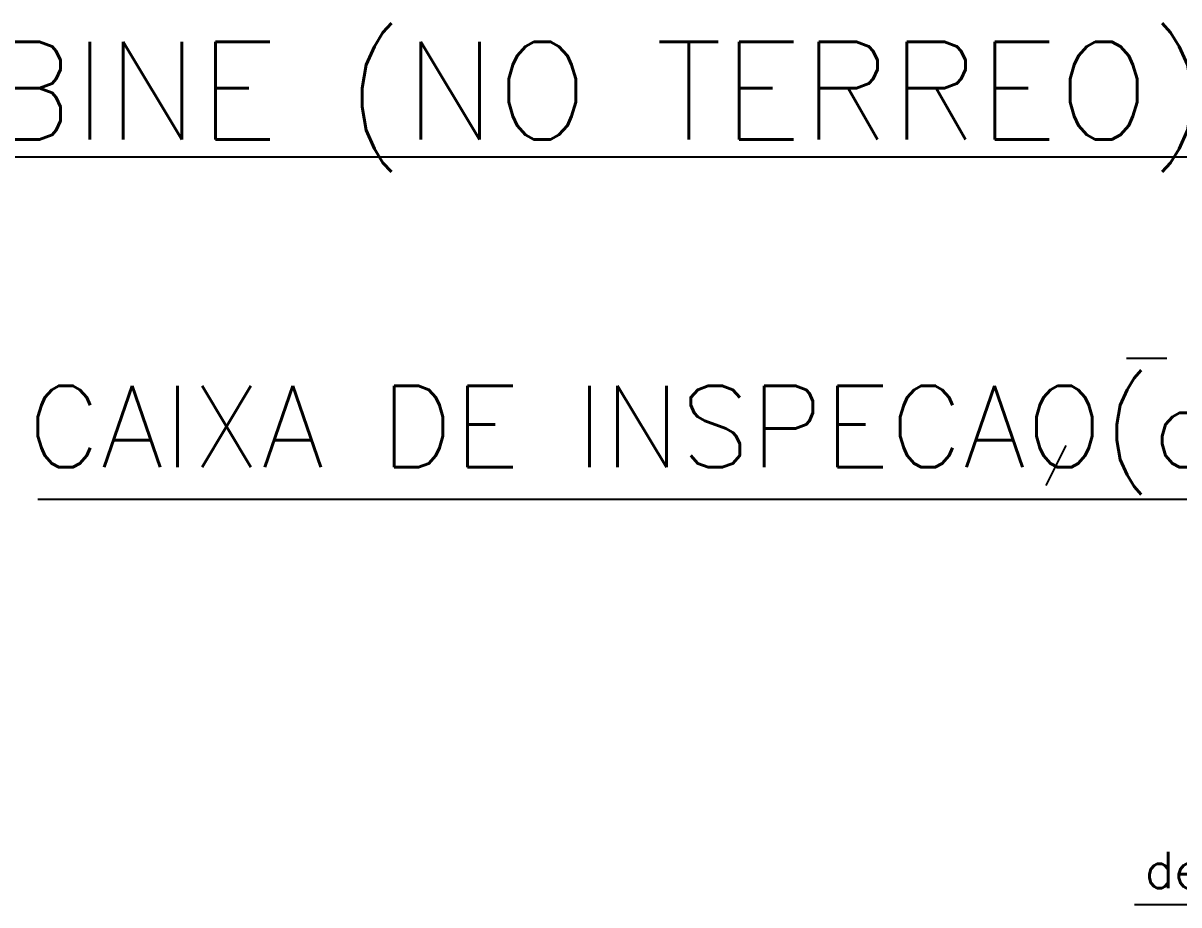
# Model space of a CAD drawing. Extents: x 0.035 to 0.854, y 0.057 to 0.57.
# Drawn here: x 0.54 to 0.6022, y 0.1938 to 0.2413 of the extents above; entities that cross this region are included whole.
import ezdxf

# ---------------------------------------------------------------- set-up
doc = ezdxf.new("R2010")
doc.units = 0
doc.header["$LTSCALE"] = 500
doc.header["$MEASUREMENT"] = 0
doc.layers.get('0').update_dxf_attribs({"linetype": 'CONTINUOUS'})
doc.styles.add('ROMANS', font='ROMANS.SHX', dxfattribs={"height": 80})

msp = doc.modelspace()

# ---------------------------------------------------------------- linework, layer by layer
for p, q in [((0.414848, 0.234114), (0.63054, 0.234114)), ((0.599417, 0.22327), (0.601588, 0.22327)), ((0.59616, 0.218571), (0.595074, 0.216402)), ((0.540789, 0.215679), (0.606655, 0.215679)), ((0.618823, 0.193808), (0.599843, 0.193808))]:
    msp.add_line(p, q)

# ---------------------------------------------------------------- texts
at = {"style": 'ROMANS'}
for s, height, p in [('DETALHE DO ATERRAMENTO  DA CABINE (NO TERREO)', 0.005265, (0.414062, 0.235062)), ('CAIXA DE INSPECAO(concreto)', 0.0043875, (0.540227, 0.217395)), ('de concreto', 0.00195, (0.600404, 0.194716))]:
    msp.add_text(s, height=height, dxfattribs=at).set_placement(p)

doc.saveas('drawing.dxf')
